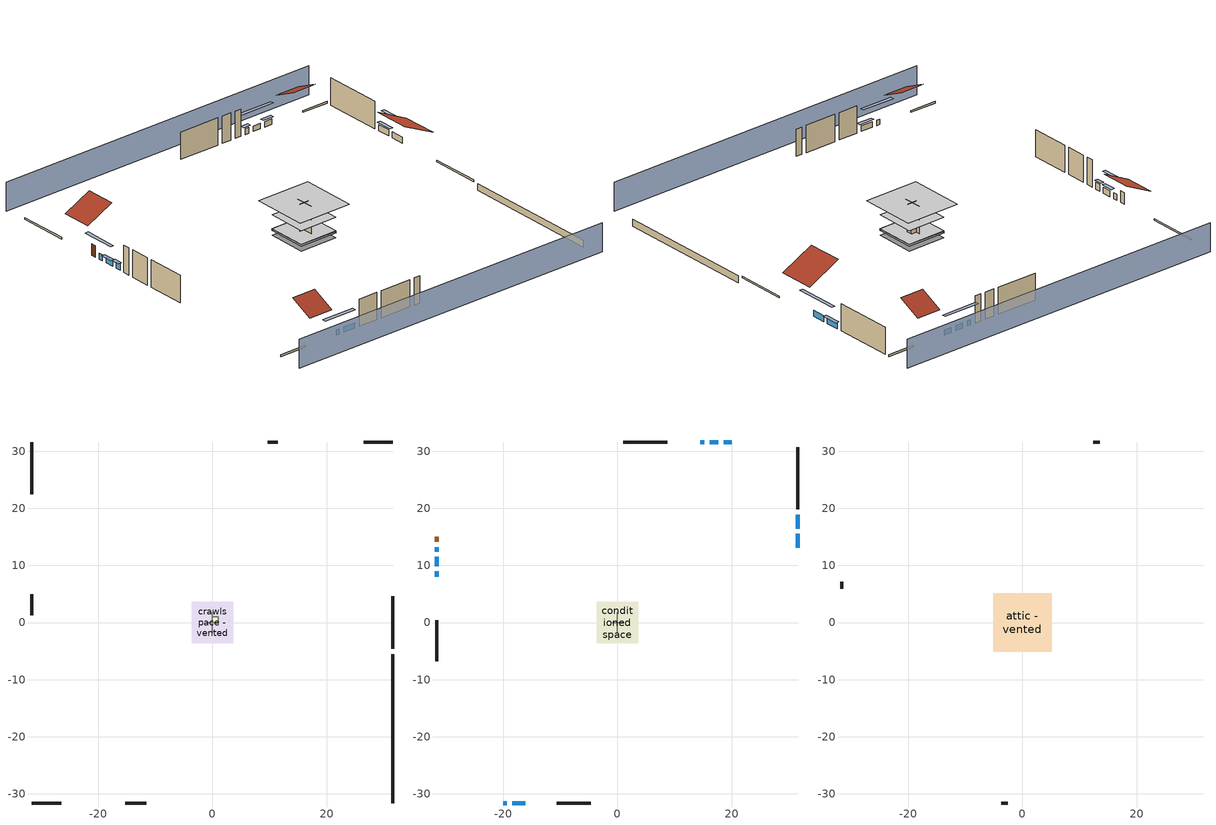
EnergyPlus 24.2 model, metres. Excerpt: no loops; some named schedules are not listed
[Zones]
crawlspace - vented
 floor foundation (Slab2 construction): -3.61,-3.61 -3.61,3.61 3.61,3.61 3.61,-3.61 z-0.91
 wall outside (RimJoist1 construction): 31.61,-4.59 31.61,4.58 z0.3:0.61
 wall outside (RimJoist2 construction): -31.61,-31.61 -26.52,-31.61 z0.3:0.61
 wall outside (RimJoist3 construction): -31.61,31.61 -31.61,22.44 z0.3:0.61
 wall outside (RimJoist4 construction): 31.61,31.61 26.52,31.61 z0.3:0.61
 wall foundation (FoundationWall1 construction): 31.61,-31.61 31.61,-5.52 z-0.91:0.3
furnace airloop ret air zone
 floor adiabatic (AdiabaticConst): 0,0 0,1 1,1 1,0 z0
 wall adiabatic (AdiabaticConst): 0,1 0,0 1,0 1,1 0,1 z0:1
 ceiling adiabatic (AdiabaticConst): 1,0 1,1 0,1 0,0 z1
garage
 floor foundation (Slab1 construction): -3.66,-3.66 -3.66,3.66 3.66,3.66 3.66,-3.66 z0
 wall outside (Wall1 construction): -15.26,-31.61 -11.6,-31.61 z0.3:5.18
 wall outside (Wall12 construction): 11.47,31.61 9.64,31.61 z0.3:5.18
 wall outside (Wall2 construction): -31.61,4.95 -31.61,1.29 z0.3:5.18
 wall to conditioned space (Wall5 construction Reversed): 0,-1.83 0,1.83 z0.3:5.18
 wall to conditioned space (Wall6 construction Reversed): 0.91,0 -0.91,0 z0.3:5.18
conditioned space
 floor to crawlspace - vented (Floor1 construction): -3.61,-3.61 -3.61,3.61 3.61,3.61 3.61,-3.61 z0.3
 floor to garage (Floor3 construction): -3.66,-3.66 -3.66,3.66 3.66,3.66 3.66,-3.66 z0.3
 floor adiabatic (AdiabaticFloorConstruction): -3.61,-3.61 -3.61,3.61 3.61,3.61 3.61,-3.61 z2.74
 wall outside (AdiabaticWallConstruction 1): -31.61,15.04 -31.61,14.13 z0.3:2.34
 wall outside (AdiabaticWallConstruction): 31.61,13.08 31.61,15.53 / 31.61,16.46 31.61,18.91 / -31.61,13.2 -31.61,12.41 / -31.61,11.49 -31.61,9.87 z0.3:1.37; 20.05,31.61 18.56,31.61 / 17.64,31.61 16.15,31.61 z0.3:1.28; -20.05,-31.61 -19.36,-31.61 z0.3:1.25; -18.43,-31.61 -16.19,-31.61 z0.3:1.31; -31.61,8.95 -31.61,8.04 z0.3:1.49; 15.22,31.61 14.45,31.61 z0.3:1.34
 wall outside (Wall3 construction): 31.61,19.84 31.61,30.68 z0.3:5.18
 wall outside (Wall4 construction): -10.67,-31.61 -4.65,-31.61 z0.3:5.18
 wall outside (Wall7 construction): -31.61,0.36 -31.61,-6.77 z0.3:5.18
 wall outside (Wall8 construction): 8.71,31.61 1.02,31.61 z0.3:5.18
 window (WindowConstruction): 31.61,13.08 31.61,15.53 z0.3:1.37
 window (WindowConstruction 9): 20.05,31.61 18.56,31.61 z0.3:1.28
 window (WindowConstruction 1): 31.61,16.46 31.61,18.91 z0.3:1.37
 window (WindowConstruction 2): -20.05,-31.61 -19.36,-31.61 z0.3:1.25
 window (WindowConstruction 3): -18.43,-31.61 -16.19,-31.61 z0.3:1.31
 window (WindowConstruction 4): -31.61,13.2 -31.61,12.41 z0.3:1.37
 window (WindowConstruction 5): -31.61,11.49 -31.61,9.87 z0.3:1.37
 window (WindowConstruction 6): -31.61,8.95 -31.61,8.04 z0.3:1.49
 window (WindowConstruction 7): 17.63,31.61 16.15,31.61 z0.3:1.28
 window (WindowConstruction 8): 15.22,31.61 14.45,31.61 z0.3:1.34
 door (Door): -31.61,15.04 -31.61,14.13 z0.3:2.34
 ceiling adiabatic (AdiabaticFloorConstruction): 3.61,-3.61 3.61,3.61 -3.61,3.61 -3.61,-3.61 z2.74
attic - vented
 floor to conditioned space (Floor2 construction Reversed): -5.14,-5.14 -5.14,5.14 5.14,5.14 5.14,-5.14 z5.18
 wall outside (Wall10 construction): 13.52,31.61 12.4,31.61 z0.3:5.18
 wall outside (Wall11 construction): -31.61,7.11 -31.61,5.88 z0.3:5.18
 wall outside (Wall9 construction): -3.72,-31.61 -2.6,-31.61 z0.3:5.18
 roof outside (Roof1 construction): 31.61,12.15,5.18 25.67,12.15,8.15 25.67,5.51,8.15 31.61,5.51,5.18
 roof outside (Roof2 construction): -20.98,-31.61,5.18 -20.98,-27.48,7.24 -25.59,-27.48,7.24 -25.59,-31.61,5.18
 roof outside (Roof3 construction): 20.98,31.61,5.18 20.98,27.48,7.24 25.59,27.48,7.24 25.59,31.61,5.18
 roof outside (Roof4 construction): -31.61,15.97,5.18 -26.66,15.97,7.66 -26.66,21.51,7.66 -31.61,21.51,5.18
shading: 31.61,36.18 -31.61,36.18 / -31.61,-36.18 31.61,-36.18 z0:5.18; 31.61,18.27 31.61,10.34 32.22,10.34 32.22,18.27 z4.11; 18.26,31.61 20.35,31.61 20.35,32.22 18.26,32.22 z1.58; 31.61,19.21 31.61,16.15 32.22,16.15 32.22,19.21 z1.68; -16.62,-31.61 -22.79,-31.61 -22.79,-32.22 -16.62,-32.22 z3.99; -15.88,-31.61 -18.74,-31.61 -18.74,-32.22 -15.88,-32.22 z1.62; -31.61,9.67 -31.61,15.94 -32.22,15.94 -32.22,9.67 z4.11; -31.61,9.57 -31.61,11.79 -32.22,11.79 -32.22,9.57 z1.68; -31.61,7.73 -31.61,9.25 -32.22,9.25 -32.22,7.73 z1.8; 13.41,31.61 20.38,31.61 20.38,32.22 13.41,32.22 z4.02; 14.14,31.61 15.52,31.61 15.52,32.22 14.14,32.22 z1.65
[Building]
Building 1: Terrain=Suburbs
[Site:Location]
Portland Intl Arpt_OR: Latitude {deg}=45.59; Longitude {deg}=-122.6; Time Zone {hr}=-8; Elevation {m}=33; Keep Site Location Information=Yes
[Site:GroundTemperature:Shallow]
10.2558, 8.96328, 8.85977, 9.47314, 11.9355, 14.3863, 16.5111, 17.8571, 17.9714, 16.8767, 14.8061, 12.4304
[Site:WaterMainsTemperature]
Calculation Method=Schedule; Temperature Schedule=mains temperature schedule
[Material] Roughness=Rough; Thermal Absorptance=0.9
Name | Thickness {m} | Conductivity {W/m-K} | Density {kg/m3} | Specific Heat {J/kg-K} | Solar Absorptance | Visible Absorptance
asphalt or fiberglass shingles | 0.00635 | 0.162714 | 1121.4 | 1465.45 | 0.85 | 0.85
ceiling loosefill ins | 0.254 | 0.0480833 | 16.02 | 1046.75 | 0.7 | 0.7
ceiling stud and cavity | 0.1397 | 0.104117 | 65.682 | 1177.47 | 0.7 | 0.7
concrete 4.0 in. | 0.1016 | 1.803125 | 2242.8 | 837.4 | 0.7 | 0.7
concrete 8.0 in. | 0.2032 | 1.803125 | 2242.8 | 837.4 | 0.7 | 0.7
door material | 0.04445 | 0.0612267 | 512.64 | 1214.23 | 0.7 | 0.7
floor covering | 0.0127 | 0.0433444 | 54.468 | 1339.84 | 0.6 | 0.6
floor rigid ins; wall rigid ins | 0.512978 | 0.029427 | 32.04 | 1214.23 | 0.7 | 0.7
floor stud and cavity | 0.1397 | 0.923637 | 92.3553 | 1139.71 | 0.7 | 0.7
floor stud and cavity 1 | 0.1397 | 1.75129 | 37.0049 | 1207.88 | 0.7 | 0.7
furniture material conditioned space 1; furniture material garage 1 | 0.1524 | 0.115458 | 640.8 | 1214.23 | 0.6 | 0.6
gypsum board | 0.0127 | 0.160291 | 801 | 837.4 | 0.6 | 0.6
osb sheathing 0.5 in. | 0.0127 | 0.115458 | 512.64 | 1214.23 | 0.6 | 0.6
osb sheathing 0.5 in. 1; osb sheathing 0.5 in. 2; osb sheathing 0.5 in. 3 | 0.0127 | 0.115458 | 512.64 | 1214.23 | 0.7 | 0.7
osb sheathing 0.75 in. | 0.01905 | 0.115458 | 512.64 | 1214.23 | 0.7 | 0.7
rim joist stud and cavity | 0.0508 | 0.178688 | 50.32683 | 1063.81 | 0.6 | 0.6
roof rigid ins | 0.00281632 | 0.029427 | 32.04 | 1214.23 | 0.7 | 0.7
soil 0.5 in. | 0.0127 | 1.3848 | 1842.3 | 418.7 | 0.7 | 0.7
wall stud and cavity | 0.1397 | 0.727959 | 139.0536 | 1170.24 | 0.6 | 0.6
wall stud and cavity 1 | 0.1397 | 0.550994 | 139.0536 | 1170.24 | 0.7 | 0.7
wall stud and cavity 2 | 0.1397 | 0.335416 | 139.0536 | 1170.24 | 0.7 | 0.7
wall stud and cavity 3 | 0.0889 | 0.380278 | 52.3479 | 1209.89 | 0.7 | 0.7
wall stud and cavity 4 | 0.0889 | 0.391764 | 83.0341 | 1211.67 | 0.7 | 0.7
wood siding | 0.0254 | 0.102417 | 544.68 | 1172.36 | 0.85 | 0.85
wood siding 1; wood siding 2 | 0.0254 | 0.102417 | 544.68 | 1172.36 | 0.7 | 0.7
[Material:NoMass]
Adiabatic: Roughness=Rough; Thermal Resistance {m2-K/W}=176.1; Thermal Absorptance=0.9; Solar Absorptance=0.7; Visible Absorptance=0.7
[WindowMaterial:SimpleGlazingSystem]
WindowMaterial: U-Factor {W/m2-K}=2.15764; Solar Heat Gain Coefficient=0.44
[Construction]
AdiabaticConst: Adiabatic
AdiabaticFloorConstruction: floor stud and cavity 1, floor rigid ins, osb sheathing 0.75 in., floor covering
AdiabaticWallConstruction: wood siding 1, wall rigid ins, wall stud and cavity 3, gypsum board
AdiabaticWallConstruction 1: wood siding 2, wall rigid ins, wall stud and cavity 3, gypsum board
Door: door material
Floor1 construction; Floor3 construction: floor stud and cavity, osb sheathing 0.75 in., floor covering
Floor2 construction Reversed: gypsum board, ceiling stud and cavity, ceiling loosefill ins
FoundationWall1 construction: concrete 8.0 in.
furniture construction conditioned space 1: furniture material conditioned space 1
furniture construction garage 1: furniture material garage 1
PartitionWallConstruction: gypsum board, wall stud and cavity 4, gypsum board
RimJoist1 construction; RimJoist2 construction; RimJoist3 construction; RimJoist4 construction: wood siding, rim joist stud and cavity
Roof1 construction; Roof2 construction; Roof3 construction; Roof4 construction: asphalt or fiberglass shingles, roof rigid ins, osb sheathing 0.5 in.
Slab1 construction: concrete 4.0 in.
Slab2 construction: soil 0.5 in.
Wall1 construction; Wall2 construction: wood siding, osb sheathing 0.5 in. 1, wall stud and cavity
Wall10 construction; Wall11 construction; Wall12 construction; Wall9 construction: wood siding, osb sheathing 0.5 in. 2, wall stud and cavity
Wall3 construction; Wall4 construction: wood siding, osb sheathing 0.5 in. 1, wall stud and cavity 1, gypsum board
Wall5 construction Reversed: gypsum board, wall stud and cavity 2, osb sheathing 0.5 in. 2
Wall6 construction Reversed: gypsum board, wall stud and cavity 2, osb sheathing 0.5 in. 3
Wall7 construction; Wall8 construction: wood siding, osb sheathing 0.5 in. 2, wall stud and cavity 1, gypsum board
WindowConstruction; WindowConstruction 1; WindowConstruction 2; WindowConstruction 3; WindowConstruction 4; WindowConstruction 5; WindowConstruction 6; WindowConstruction 7; WindowConstruction 8; WindowConstruction 9: WindowMaterial
[Zone] Multiplier=1
Name | Volume {m3} | Part of Total Floor Area
attic - vented | 80.9188 | Yes
conditioned space | 384.656 | Yes
crawlspace - vented | 63.543 | Yes
furnace airloop ret air zone | 1 | No
garage | 130.484 | Yes
[Space]
Name | Zone | Volume {m3} | Space Type
attic - vented 1 | attic - vented | 80.9188
conditioned space 1 | conditioned space | 384.656
crawlspace - vented 1 | crawlspace - vented | 63.543
furnace airloop ret air space | furnace airloop ret air zone |  | Plenum Space Type
garage 1 | garage | 130.484
[ZoneInfiltration:EffectiveLeakageArea] Schedule=Always On Discrete
Name | Zone or Space | Effective Air Leakage Area {cm2} | Stack Coefficient | Wind Coefficient
infil attic - vented 1 | attic - vented 1 | 3520.67 | 0.00015981 | 4.28029e-05
infil garage 1 | garage 1 | 1359.18 | 0.000129147 | 4.64657e-05
[ZoneMixing] Schedule=Always On Continuous; Design Flow Rate Calculation Method=Flow/Zone; Design Flow Rate {m3/s}=0
Name | Zone or Space | Source Zone or Space
whole house fan mix | attic - vented | conditioned space
furnace airloop_0 ZoneMixDZToCond mix | conditioned space | crawlspace - vented
furnace airloop_0 ZoneMixCondToDZ mix | crawlspace - vented | conditioned space
[SurfaceProperty:IncidentSolarMultiplier] Incident Solar Multiplier=1; Incident Solar Multiplier Schedule=trans schedule winter=0.85 summer=0.7
Window1; Window10; Window2; Window3; Window4; Window5; Window6; Window7; Window8; Window9
[InternalMass]
Name | Construction | Zone or ZoneList | Space or SpaceList | Surface Area {m2}
furniture mass conditioned space 1 | furniture construction conditioned space 1 | conditioned space | conditioned space 1 | 63.09974
partition wall mass | PartitionWallConstruction | conditioned space | conditioned space 1 | 157.749
furniture mass garage 1 | furniture construction garage 1 | garage | garage 1 | 5.35122
[Lights] Design Level Calculation Method=LightingLevel; Return Air Fraction=0; Fraction Radiant=0.6; Fraction Visible=0.2; Fraction Replaceable=1
Name | Zone or ZoneList or Space or SpaceList | Schedule | Lighting Level {W}
interior lighting | conditioned space 1 | lighting_interior | 230.897
garage lighting | garage 1 | lighting_garage | 8.09474
[People]
occupants: Zone or ZoneList or Space or SpaceList=conditioned space 1; Number of People Schedule=occupants; Number of People Calculation Method=People; Number of People=2; Fraction Radiant=0.314171; Sensible Heat Fraction=0.56303; Activity Level Schedule=occupants activity schedule; Carbon Dioxide Generation Rate {m3/s-W}=0; Enable ASHRAE 55 Comfort Warnings=No; Mean Radiant Temperature Calculation Type=EnclosureAveraged
[ElectricEquipment] Zone or ZoneList or Space or SpaceList=conditioned space 1; Design Level Calculation Method=EquipmentLevel
Name | Schedule | Design Level {W} | Fraction Latent | Fraction Radiant | Fraction Lost
ceiling fan | ceiling_fan | 18.3451 | 0 | 0.558 | 0
clothes dryer | clothes_dryer | 3870.59 | 0.015 | 0.081 | 0.85
clothes washer | clothes_washer | 240.268 | 0.03 | 0.162 | 0.7
cooking range | cooking_range | 1325.36 | 0.08 | 0.432 | 0.2
dishwasher | dishwasher | 466.011 | 0.3 | 0.18 | 0.4
fridge | fridge schedule | 43.7215 | 0 | 0.6 | 0
mech vent bath fan 0 | mech vent bath fan 0 schedule | 30 | 0 | 0 | 1
mech vent house fan | mech vent house fan schedule | 0 | 0 | 0 | 1
mech vent house fan cfis | mech vent house fan cfis schedule | 0 | 0 | 0 | 0
mech vent range fan 0 | mech vent range fan 0 schedule | 30 | 0 | 0 | 1
misc plug loads | plug_loads_other | 319.91 | 0.021 | 0.558 | 0.049
misc tv | plug_loads_tv | 394.411 | 0 | 0.6 | 0
whole house fan | Always On Discrete | 0 | 0 | 0 | 1
[OtherEquipment] Design Level Calculation Method=EquipmentLevel
Name | Fuel Type | Zone or ZoneList or Space or SpaceList | Schedule | Design Level {W} | Fraction Latent | Fraction Radiant | Fraction Lost
clothes dryer 1 | Electricity | conditioned space 1 | clothes_dryer | 0 | 0.015 | 0.081 | 0.85
cooking range 1 | Electricity | conditioned space 1 | cooking_range | 0 | 0.08 | 0.432 | 0.2
furnace airloop_0 SupCondToLv; furnace airloop_0 SupSensLkToCond; mech vent house fan sensible load | None | conditioned space 1 | Always On Discrete | 0 | 0 | 0 | 0
furnace airloop_0 SupLatLkToCond; mech vent house fan latent load | None | conditioned space 1 | Always On Discrete | 0 | 1 | 0 | 0
general water use latent | None | conditioned space 1 | general water use schedule | 44.1266 | 1 | 0 | 0
general water use sensible | None | conditioned space 1 | general water use schedule | -43.4886 | 0 | 0.6 | 0
furnace airloop_0 RetCondToDZ; furnace airloop_0 SupCondToDZ; furnace airloop_0 SupSensLkToDZ | None | crawlspace - vented 1 | Always On Discrete | 0 | 0 | 0 | 0
furnace airloop_0 SupLatLkToDZ | None | crawlspace - vented 1 | Always On Discrete | 0 | 1 | 0 | 0
furnace airloop_0 RetCondToRP; furnace airloop_0 RetSensLkToRP | None | furnace airloop ret air space | Always On Discrete | 0 | 0 | 0 | 0
furnace airloop_0 RetLatLkToRP | None | furnace airloop ret air space | Always On Discrete | 0 | 1 | 0 | 0
water heater energy adjustment1 | Electricity | garage 1 | Always On Discrete | 0.01 | 0 | 0 | 1
water heater lat | None | garage 1 | Always On Discrete | 0 | 1 | 0 | 0
water heater sens | None | garage 1 | Always On Discrete | 0 | 0 | 0 | 0
[ZoneInfiltration:DesignFlowRate] Schedule=Always On Discrete
Name | Zone or ZoneList or Space or SpaceList | Design Flow Rate Calculation Method | Design Flow Rate {m3/s} | Air Changes per Hour {1/hr} | Constant Term Coefficient | Temperature Term Coefficient | Velocity Term Coefficient | Velocity Squared Term Coefficient
infil flow; natural vent flow; whole house fan flow | conditioned space 1 | Flow/Zone | 0
crawlspace_vented 1 duct leakage imbalance infil flow | crawlspace - vented 1 | Flow/Zone | 0
infil crawlspace - vented 1 | crawlspace - vented 1 | AirChanges/Hour |  | 2.6013 | 1 | 0 | 0 | 0
[SurfaceProperty:ExposedFoundationPerimeter] Exposed Perimeter Calculation Method=TotalExposedPerimeter
Name | Total Exposed Perimeter {m}
Slab2 | 26.09088
Slab1 | 18.288
[SpaceList]
Plenum Space Type: furnace airloop ret air space
[AvailabilityManager:Scheduled] Schedule=Always On Discrete
furnace airloop Availability Manager; room ac airloop Availability Manager
[AirLoopHVAC:ReturnPlenum]
Air Loop HVAC Return Plenum 1: Zone=furnace airloop ret air zone
[WaterUse:Equipment]
dishwasher: Peak Flow Rate {m3/s}=6.19684e-06; Flow Rate Fraction Schedule=hot_water_dishwasher
[Foundation:Kiva] Wall Depth Below Slab {m}=0.2032
Name | Initial Indoor Air Temperature {C} | Wall Height Above Grade {m}
Foundation Kiva 1 | 13.4258 | 0.1016
Foundation Kiva 2 | 8.27769 | 0.3048
[Foundation:Kiva:Settings]
Soil Conductivity {W/m-K}=1.3848; Soil Density {kg/m3}=1842.3; Soil Specific Heat {J/kg-K}=418.7; Ground Solar Absorptivity=0.9; Ground Thermal Absorptivity=0.9; Ground Surface Roughness {m}=0.03; Far-Field Width {m}=40; Deep-Ground Boundary Condition=ZeroFlux; Deep-Ground Depth {m}=40; Minimum Cell Dimension {m}=0.2; Maximum Cell Growth Coefficient=3; Simulation Timestep=Timestep
[Exterior:Lights]
exterior lighting: Schedule=exterior lighting schedule; Design Level {W}=7.09205
[EnergyManagementSystem:GlobalVariable]
furnace_airloop_0_DuctImbalLkExhFanEquivCond
furnace_airloop_0_DuctImbalLkExhFanEquivDZ
furnace_airloop_0_DuctImbalLkSupFanEquivCond
furnace_airloop_0_DuctImbalLkSupFanEquivDZ
furnace_airloop_0_DZ_T
furnace_airloop_0_DZ_W
furnace_airloop_0_RetCondToDZ
furnace_airloop_0_RetCondToRP
furnace_airloop_0_RetLatLkToRP
furnace_airloop_0_RetSensLkToRP
furnace_airloop_0_SupCondToDZ
furnace_airloop_0_SupCondToLv
furnace_airloop_0_SupLatLkToCond
furnace_airloop_0_SupLatLkToDZ
furnace_airloop_0_SupSensLkToCond
furnace_airloop_0_SupSensLkToDZ
furnace_airloop_0_ZoneMixCondToDZ
furnace_airloop_0_ZoneMixDZToCond
furnace_airloop_AH_MFR
furnace_airloop_AH_Tout
furnace_airloop_AH_VFR
furnace_airloop_AH_Wout
furnace_airloop_Fan_RTF
furnace_airloop_RA_T
furnace_airloop_Ra_W
infil_program_Qfan
infil_program_Qinf
natural_vent_program_Qnv
natural_vent_program_Qwhf
room_ac_airloop_Fan_RTF
[EnergyManagementSystem:Sensor]
Name | Output:Variable or Output:Meter Index Key | Output:Variable or Output:Meter
airflow_gain | infil flow | Infiltration Sensible Heat Gain Energy
airflow_gain_1 | natural vent flow | Infiltration Sensible Heat Gain Energy
airflow_gain_2 | whole house fan flow | Infiltration Sensible Heat Gain Energy
airflow_loss | infil flow | Infiltration Sensible Heat Loss Energy
airflow_loss_1 | natural vent flow | Infiltration Sensible Heat Loss Energy
airflow_loss_2 | whole house fan flow | Infiltration Sensible Heat Loss Energy
clg_load_cond |  | Cooling:EnergyTransfer:Zone:CONDITIONED SPACE
clg_load_duct |  | Cooling:EnergyTransfer:Zone:FURNACE AIRLOOP RET AIR ZONE
clg_sp_s; clg_sp_s_1 | cooling setpoint | Schedule Value
clothes_dryer_exhaust_0_sch_s | clothes_dryer | Schedule Value
cool_season | cooling season schedule | Schedule Value
ducts_conv | furnace airloop_0 RetCondToRP | Other Equipment Convective Heating Energy
ducts_conv_1 | furnace airloop_0 RetLatLkToRP | Other Equipment Convective Heating Energy
ducts_conv_2 | furnace airloop_0 RetSensLkToRP | Other Equipment Convective Heating Energy
ducts_conv_3 | furnace airloop_0 SupCondToLv | Other Equipment Convective Heating Energy
ducts_conv_4 | furnace airloop_0 SupLatLkToCond | Other Equipment Convective Heating Energy
ducts_conv_5 | furnace airloop_0 SupSensLkToCond | Other Equipment Convective Heating Energy
ducts_rad | furnace airloop_0 RetCondToRP | Other Equipment Radiant Heating Energy
ducts_rad_1 | furnace airloop_0 RetLatLkToRP | Other Equipment Radiant Heating Energy
ducts_rad_2 | furnace airloop_0 RetSensLkToRP | Other Equipment Radiant Heating Energy
ducts_rad_3 | furnace airloop_0 SupCondToLv | Other Equipment Radiant Heating Energy
ducts_rad_4 | furnace airloop_0 SupLatLkToCond | Other Equipment Radiant Heating Energy
ducts_rad_5 | furnace airloop_0 SupSensLkToCond | Other Equipment Radiant Heating Energy
furnace_airloop_0_DZ_T_s | crawlspace - vented | Zone Air Temperature
furnace_airloop_0_DZ_W_s | crawlspace - vented | Zone Mean Air Humidity Ratio
furnace_airloop_AH_MFR_s | Node 16 | System Node Mass Flow Rate
furnace_airloop_AH_Tout_s | Node 16 | System Node Temperature
furnace_airloop_AH_VFR_s | Node 16 | System Node Current Density Volume Flow Rate
furnace_airloop_AH_Wout_s | Node 16 | System Node Humidity Ratio
furnace_airloop_RA_T_s | Node 19 | System Node Temperature
furnace_airloop_Ra_W_s | Node 19 | System Node Humidity Ratio
htg_load_cond |  | Heating:EnergyTransfer:Zone:CONDITIONED SPACE
htg_load_duct |  | Heating:EnergyTransfer:Zone:FURNACE AIRLOOP RET AIR ZONE
htg_sp_s; htg_sp_s_1 | heating setpoint | Schedule Value
ig_ee_conv | ceiling fan | Electric Equipment Convective Heating Energy
ig_ee_conv_1 | clothes dryer | Electric Equipment Convective Heating Energy
ig_ee_conv_3 | cooking range | Electric Equipment Convective Heating Energy
ig_ee_conv_4 | dishwasher | Electric Equipment Convective Heating Energy
ig_ee_conv_5 | fridge | Electric Equipment Convective Heating Energy
ig_ee_conv_6 | misc plug loads | Electric Equipment Convective Heating Energy
ig_ee_conv_7 | misc tv | Electric Equipment Convective Heating Energy
ig_ee_conv_8 | whole house fan | Electric Equipment Convective Heating Energy
ig_ee_rad | ceiling fan | Electric Equipment Radiant Heating Energy
ig_ee_rad_1 | clothes dryer | Electric Equipment Radiant Heating Energy
ig_ee_rad_3 | cooking range | Electric Equipment Radiant Heating Energy
ig_ee_rad_4 | dishwasher | Electric Equipment Radiant Heating Energy
ig_ee_rad_5 | fridge | Electric Equipment Radiant Heating Energy
ig_ee_rad_6 | misc plug loads | Electric Equipment Radiant Heating Energy
ig_ee_rad_7 | misc tv | Electric Equipment Radiant Heating Energy
ig_ee_rad_8 | whole house fan | Electric Equipment Radiant Heating Energy
ig_lgt_conv | interior lighting | Lights Convective Heating Energy
ig_lgt_rad | interior lighting | Lights Radiant Heating Energy
ig_lgt_vis | interior lighting | Lights Visible Radiation Heating Energy
ig_oe_conv | clothes dryer 1 | Other Equipment Convective Heating Energy
ig_oe_conv_1 | cooking range 1 | Other Equipment Convective Heating Energy
ig_oe_conv_2 | general water use latent | Other Equipment Convective Heating Energy
ig_oe_conv_3 | general water use sensible | Other Equipment Convective Heating Energy
ig_oe_rad | clothes dryer 1 | Other Equipment Radiant Heating Energy
ig_oe_rad_1 | cooking range 1 | Other Equipment Radiant Heating Energy
ig_oe_rad_2 | general water use latent | Other Equipment Radiant Heating Energy
ig_oe_rad_3 | general water use sensible | Other Equipment Radiant Heating Energy
ig_ppl_conv | occupants | People Convective Heating Energy
ig_ppl_rad | occupants | People Radiant Heating Energy
im_conv | furniture mass conditioned space 1 | Surface Inside Face Convection Heat Gain Energy
im_conv_1 | partition wall mass | Surface Inside Face Convection Heat Gain Energy
im_ig | furniture mass conditioned space 1 | Surface Inside Face Internal Gains Radiation Heat Gain Energy
im_ig_1 | partition wall mass | Surface Inside Face Internal Gains Radiation Heat Gain Energy
im_lgt | furniture mass conditioned space 1 | Surface Inside Face Lights Radiation Heat Gain Energy
im_lgt_1 | partition wall mass | Surface Inside Face Lights Radiation Heat Gain Energy
im_sol | furniture mass conditioned space 1 | Surface Inside Face Solar Radiation Heat Gain Energy
im_sol_1 | partition wall mass | Surface Inside Face Solar Radiation Heat Gain Energy
im_surf | furniture mass conditioned space 1 | Surface Inside Face Net Surface Thermal Radiation Heat Gain Energy
im_surf_1 | partition wall mass | Surface Inside Face Net Surface Thermal Radiation Heat Gain Energy
